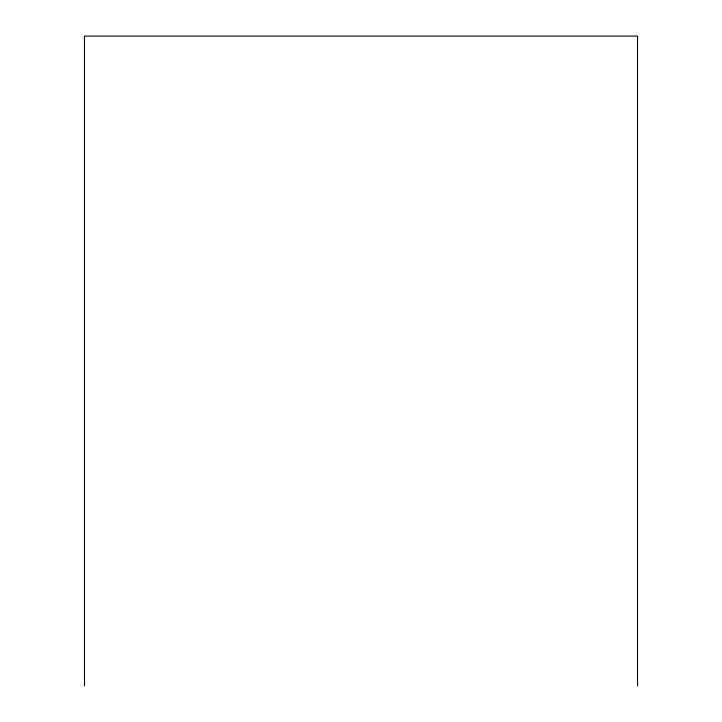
<?xml version="1.0" encoding="UTF-8"?>
<svg xmlns="http://www.w3.org/2000/svg" width="722" height="722" viewBox="0 0 722 722"><rect width="100%" height="100%" fill="white"/><g stroke="black" fill="none" stroke-linecap="round" stroke-linejoin="round"><path stroke-width="1.08" d="M637.517 685.9L637.517 36.1L84.483 36.1L84.483 685.9"/></g></svg>
